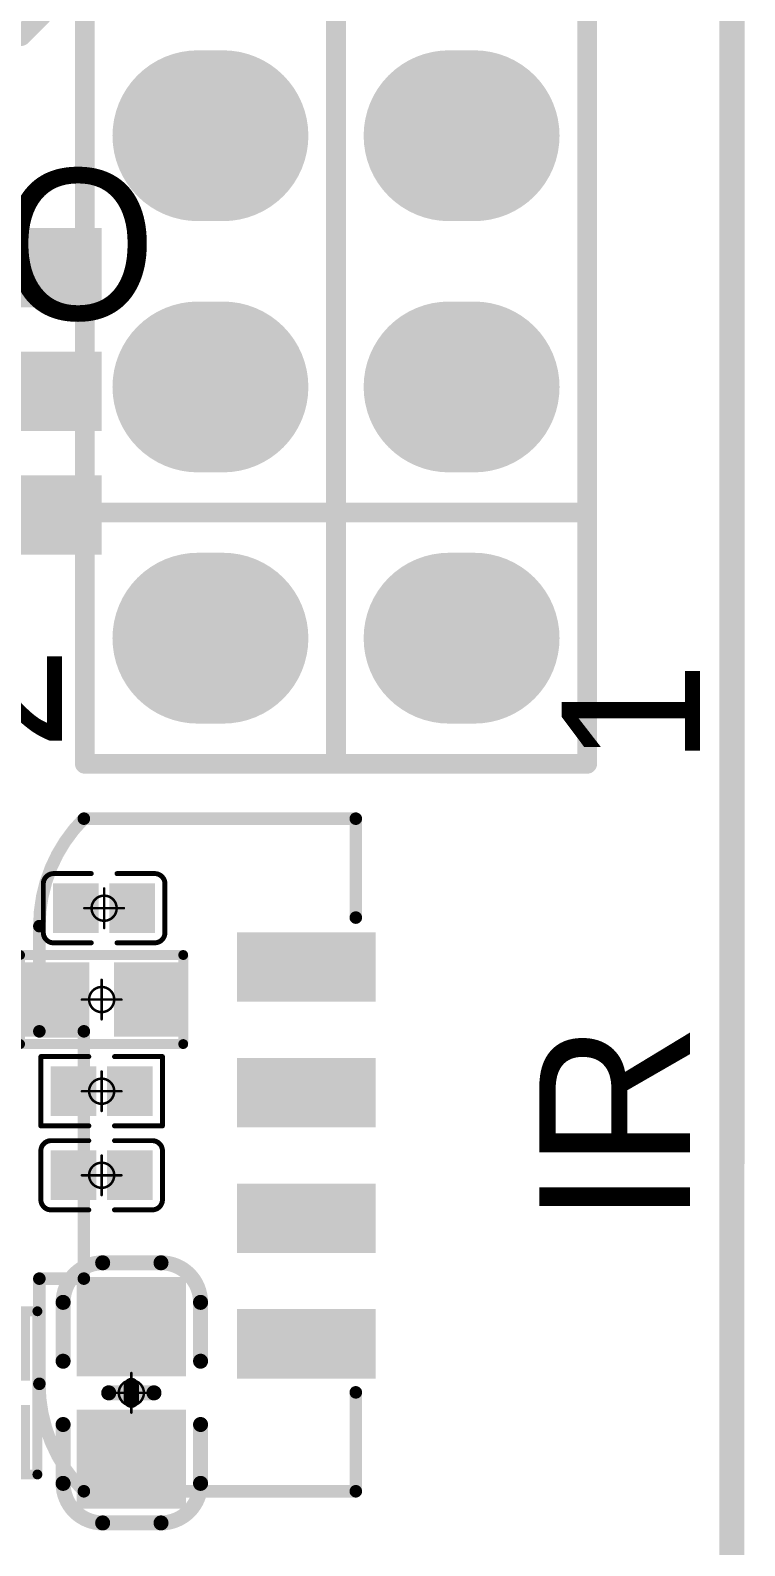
# Model space of a CAD drawing. Header units: millimetres. Extents: x 19.13 to 23.12, y 5.07 to 8.34.
# Drawn here: x 22.796 to 23.08, y 5.659 to 6.262 of the extents above; entities that cross this region are included whole.
import ezdxf

# ---------------------------------------------------------------- set-up
doc = ezdxf.new("R2010")
doc.units = ezdxf.units.MM
doc.header["$MEASUREMENT"] = 0
for name, color, linetype in [('BottomLayer', 5, 'Continuous'), ('BottomOverlay', 54, 'Continuous'), ('BottomPaste', 16, 'Continuous'), ('BottomSolder', 6, 'Continuous'), ('KeepOutLayer', 6, 'Continuous'), ('Mechanical15', 56, 'Continuous'), ('MidLayer1', 16, 'Continuous'), ('MidLayer2', 76, 'Continuous'), ('MidLayer3', 90, 'Continuous'), ('MidLayer4', 156, 'Continuous'), ('MultiLayer', 9, 'Continuous'), ('TopLayer', 1, 'Continuous'), ('TopOverlay', 2, 'Continuous'), ('TopPaste', 8, 'Continuous'), ('TopSolder', 216, 'Continuous')]:
    doc.layers.add(name, color=color, linetype=linetype)

# ---------------------------------------------------------------- blocks, each defined once
blk = doc.blocks.new('C0201_198')
at = {"layer": 'Mechanical15', "const_width": 0.001}
for points in [[(0, -0.00787), (0, 0.00787)], [(-0.00787, 0), (0.00787, 0)]]:
    blk.add_lwpolyline(points, dxfattribs=at)
at = {"layer": 'Mechanical15'}
for points, const_width in [([(-0.00025, 0.00787, 1), (0.00025, 0.00787, 1)], 0.0005), ([(-0.00812, 0, 1), (-0.00762, 0, 1)], 0.0005), ([(0.005, 0, 1), (-0.005, 0, 1)], 0.001), ([(-0.00525, 0, 1), (-0.00475, 0, 1)], 0.0005), ([(0.00475, 0, 1), (0.00525, 0, 1)], 0.0005), ([(0.00762, 0, 1), (0.00812, 0, 1)], 0.0005), ([(-0.00025, -0.00787, 1), (0.00025, -0.00787, 1)], 0.0005)]:
    blk.add_lwpolyline(points, format="xyb", close=True, dxfattribs=dict(at, const_width=const_width))
at = {"layer": 'TopLayer'}
for points in [[(-0.01831, -0.00787), (-0.00413, -0.00787), (-0.01831, 0.00787), (-0.00413, 0.00787)], [(0.00413, -0.00787), (0.01831, -0.00787), (0.00413, 0.00787), (0.01831, 0.00787)]]:
    blk.add_solid(points, dxfattribs=at)
at = {"layer": 'TopOverlay', "const_width": 0.00197}
for points in [[(-0.02421, 0.0097, -0.414214), (-0.02013, 0.01378)], [(0.02013, 0.01378, -0.414214), (0.02421, 0.0097)], [(-0.02013, -0.01378, -0.414214), (-0.02421, -0.0097)], [(0.02421, -0.0097, -0.414214), (0.02013, -0.01378)]]:
    blk.add_lwpolyline(points, format="xyb", dxfattribs=at)
for points in [[(-0.02013, 0.01378), (-0.00512, 0.01378)], [(0.00512, 0.01378), (0.02013, 0.01378)], [(-0.02421, -0.0097), (-0.02421, 0.0097)], [(0.02421, -0.0097), (0.02421, 0.0097)], [(-0.02013, -0.01378), (-0.00512, -0.01378)], [(0.00512, -0.01378), (0.02013, -0.01378)]]:
    blk.add_lwpolyline(points, dxfattribs=at)
at = {"layer": 'TopOverlay', "const_width": 0.000984}
for points in [[(-0.02062, 0.01378, 1), (-0.01964, 0.01378, 1)], [(-0.02062, 0.01378, 1), (-0.01964, 0.01378, 1)], [(-0.00561, 0.01378, 1), (-0.00463, 0.01378, 1)], [(0.00463, 0.01378, 1), (0.00561, 0.01378, 1)], [(0.01964, 0.01378, 1), (0.02062, 0.01378, 1)], [(0.01964, 0.01378, 1), (0.02062, 0.01378, 1)], [(-0.0247, 0.0097, 1), (-0.02372, 0.0097, 1)], [(-0.0247, 0.0097, 1), (-0.02372, 0.0097, 1)], [(0.02372, 0.0097, 1), (0.0247, 0.0097, 1)], [(0.02372, 0.0097, 1), (0.0247, 0.0097, 1)], [(-0.0247, -0.0097, 1), (-0.02372, -0.0097, 1)], [(-0.0247, -0.0097, 1), (-0.02372, -0.0097, 1)], [(0.02372, -0.0097, 1), (0.0247, -0.0097, 1)], [(0.02372, -0.0097, 1), (0.0247, -0.0097, 1)], [(-0.02062, -0.01378, 1), (-0.01964, -0.01378, 1)], [(-0.02062, -0.01378, 1), (-0.01964, -0.01378, 1)], [(-0.00561, -0.01378, 1), (-0.00463, -0.01378, 1)], [(0.00463, -0.01378, 1), (0.00561, -0.01378, 1)], [(0.01964, -0.01378, 1), (0.02062, -0.01378, 1)], [(0.01964, -0.01378, 1), (0.02062, -0.01378, 1)]]:
    blk.add_lwpolyline(points, format="xyb", close=True, dxfattribs=at)
at = {"layer": 'TopPaste'}
for points in [[(-0.01831, -0.00787), (-0.00413, -0.00787), (-0.01831, 0.00787), (-0.00413, 0.00787)], [(0.00413, -0.00787), (0.01831, -0.00787), (0.00413, 0.00787), (0.01831, 0.00787)]]:
    blk.add_solid(points, dxfattribs=at)
at = {"layer": 'TopSolder'}
for points in [[(-0.02031, -0.00987), (-0.00213, -0.00987), (-0.02031, 0.00987), (-0.00213, 0.00987)], [(0.00213, -0.00987), (0.02031, -0.00987), (0.00213, 0.00987), (0.02031, 0.00987)]]:
    blk.add_solid(points, dxfattribs=at)
blk = doc.blocks.new('C0201_199')
at = {"layer": 'Mechanical15', "const_width": 0.001}
for points in [[(0, 0.00787), (0, -0.00787)], [(0.00787, 0), (-0.00787, 0)]]:
    blk.add_lwpolyline(points, dxfattribs=at)
at = {"layer": 'Mechanical15'}
for points, const_width in [([(-0.00025, 0.00787, 1), (0.00025, 0.00787, 1)], 0.0005), ([(-0.00812, 0, 1), (-0.00762, 0, 1)], 0.0005), ([(0.005, 0, 1), (-0.005, 0, 1)], 0.001), ([(-0.00525, 0, 1), (-0.00475, 0, 1)], 0.0005), ([(0.00475, 0, 1), (0.00525, 0, 1)], 0.0005), ([(0.00762, 0, 1), (0.00812, 0, 1)], 0.0005), ([(-0.00025, -0.00787, 1), (0.00025, -0.00787, 1)], 0.0005)]:
    blk.add_lwpolyline(points, format="xyb", close=True, dxfattribs=dict(at, const_width=const_width))
at = {"layer": 'TopLayer'}
for points in [[(-0.01831, -0.00787), (-0.00413, -0.00787), (-0.01831, 0.00787), (-0.00413, 0.00787)], [(0.00413, -0.00787), (0.01831, -0.00787), (0.00413, 0.00787), (0.01831, 0.00787)]]:
    blk.add_solid(points, dxfattribs=at)
at = {"layer": 'TopOverlay', "const_width": 0.00197}
for points in [[(-0.02421, 0.0097, -0.414214), (-0.02013, 0.01378)], [(0.02013, 0.01378, -0.414214), (0.02421, 0.0097)], [(-0.02013, -0.01378, -0.414214), (-0.02421, -0.0097)], [(0.02421, -0.0097, -0.414214), (0.02013, -0.01378)]]:
    blk.add_lwpolyline(points, format="xyb", dxfattribs=at)
for points in [[(-0.00512, 0.01378), (-0.02013, 0.01378)], [(0.02013, 0.01378), (0.00512, 0.01378)], [(-0.02421, 0.0097), (-0.02421, -0.0097)], [(0.02421, 0.0097), (0.02421, -0.0097)], [(-0.00512, -0.01378), (-0.02013, -0.01378)], [(0.02013, -0.01378), (0.00512, -0.01378)]]:
    blk.add_lwpolyline(points, dxfattribs=at)
at = {"layer": 'TopOverlay', "const_width": 0.000984}
for points in [[(-0.02062, 0.01378, 1), (-0.01964, 0.01378, 1)], [(-0.02062, 0.01378, 1), (-0.01964, 0.01378, 1)], [(-0.00561, 0.01378, 1), (-0.00463, 0.01378, 1)], [(0.00463, 0.01378, 1), (0.00561, 0.01378, 1)], [(0.01964, 0.01378, 1), (0.02062, 0.01378, 1)], [(0.01964, 0.01378, 1), (0.02062, 0.01378, 1)], [(-0.0247, 0.0097, 1), (-0.02372, 0.0097, 1)], [(-0.0247, 0.0097, 1), (-0.02372, 0.0097, 1)], [(0.02372, 0.0097, 1), (0.0247, 0.0097, 1)], [(0.02372, 0.0097, 1), (0.0247, 0.0097, 1)], [(-0.0247, -0.0097, 1), (-0.02372, -0.0097, 1)], [(-0.0247, -0.0097, 1), (-0.02372, -0.0097, 1)], [(0.02372, -0.0097, 1), (0.0247, -0.0097, 1)], [(0.02372, -0.0097, 1), (0.0247, -0.0097, 1)], [(-0.02062, -0.01378, 1), (-0.01964, -0.01378, 1)], [(-0.02062, -0.01378, 1), (-0.01964, -0.01378, 1)], [(-0.00561, -0.01378, 1), (-0.00463, -0.01378, 1)], [(0.00463, -0.01378, 1), (0.00561, -0.01378, 1)], [(0.01964, -0.01378, 1), (0.02062, -0.01378, 1)], [(0.01964, -0.01378, 1), (0.02062, -0.01378, 1)]]:
    blk.add_lwpolyline(points, format="xyb", close=True, dxfattribs=at)
at = {"layer": 'TopPaste'}
for points in [[(-0.01831, -0.00787), (-0.00413, -0.00787), (-0.01831, 0.00787), (-0.00413, 0.00787)], [(0.00413, -0.00787), (0.01831, -0.00787), (0.00413, 0.00787), (0.01831, 0.00787)]]:
    blk.add_solid(points, dxfattribs=at)
at = {"layer": 'TopSolder'}
for points in [[(-0.02031, -0.00987), (-0.00213, -0.00987), (-0.02031, 0.00987), (-0.00213, 0.00987)], [(0.00213, -0.00987), (0.02031, -0.00987), (0.00213, 0.00987), (0.02031, 0.00987)]]:
    blk.add_solid(points, dxfattribs=at)
blk = doc.blocks.new('C0603_200')
at = {"layer": 'Mechanical15', "const_width": 0.001}
for points in [[(0, -0.00787), (0, 0.00788)], [(0.00788, 0), (-0.00787, 0)]]:
    blk.add_lwpolyline(points, dxfattribs=at)
at = {"layer": 'Mechanical15'}
for points, const_width in [([(-0.00025, 0.00788, 1), (0.00025, 0.00788, 1)], 0.0005), ([(-0.00812, 0, 1), (-0.00762, 0, 1)], 0.0005), ([(0.005, 0, 1), (-0.005, 0, 1)], 0.001), ([(-0.00525, 0, 1), (-0.00475, 0, 1)], 0.0005), ([(0.00475, 0, 1), (0.00525, 0, 1)], 0.0005), ([(0.00763, 0, 1), (0.00813, 0, 1)], 0.0005), ([(-0.00025, -0.00787, 1), (0.00025, -0.00787, 1)], 0.0005)]:
    blk.add_lwpolyline(points, format="xyb", close=True, dxfattribs=dict(at, const_width=const_width))
at = {"layer": 'TopLayer'}
for points in [[(-0.04213, -0.01772), (-0.01063, -0.01772), (-0.04213, 0.01772), (-0.01063, 0.01772)], [(0.01063, -0.01772), (0.04213, -0.01772), (0.01063, 0.01772), (0.04213, 0.01772)]]:
    blk.add_solid(points, dxfattribs=at)
at = {"layer": 'TopOverlay', "const_width": 0.00598}
for points in [[(-0.05177, 0.01142, -0.414213), (-0.03602, 0.02717)], [(0.03602, 0.02717, -0.414213), (0.05177, 0.01142)], [(-0.03602, -0.02756, -0.414213), (-0.05177, -0.01181)], [(0.05177, -0.01181, -0.414213), (0.03602, -0.02756)]]:
    blk.add_lwpolyline(points, format="xyb", dxfattribs=at)
at = {"layer": 'TopOverlay'}
for points, const_width in [([(-0.0126, 0.02717), (-0.03602, 0.02717)], 0.00598), ([(0.03602, 0.02717), (0.0126, 0.02717)], 0.00598), ([(-0.05177, -0.01181), (-0.05177, 0.01142)], 0.00598), ([(0.05177, -0.01181), (0.05177, 0.01142)], 0.00598), ([(0, -0.009), (0, 0.009)], 0.006), ([(0, 0), (-0.003, 0)], 0.006), ([(0.003, 0), (0, 0)], 0.006), ([(-0.0126, -0.02756), (-0.03602, -0.02756)], 0.00598), ([(0.03602, -0.02756), (0.0126, -0.02756)], 0.00598)]:
    blk.add_lwpolyline(points, dxfattribs=dict(at, const_width=const_width))
for points, const_width in [([(-0.03752, 0.02717, 1), (-0.03453, 0.02717, 1)], 0.00299), ([(-0.03752, 0.02717, 1), (-0.03453, 0.02717, 1)], 0.00299), ([(-0.01409, 0.02717, 1), (-0.0111, 0.02717, 1)], 0.00299), ([(0.0111, 0.02717, 1), (0.01409, 0.02717, 1)], 0.00299), ([(0.03453, 0.02717, 1), (0.03752, 0.02717, 1)], 0.00299), ([(0.03453, 0.02717, 1), (0.03752, 0.02717, 1)], 0.00299), ([(-0.05327, 0.01142, 1), (-0.05028, 0.01142, 1)], 0.00299), ([(-0.05327, 0.01142, 1), (-0.05028, 0.01142, 1)], 0.00299), ([(0.05028, 0.01142, 1), (0.05327, 0.01142, 1)], 0.00299), ([(0.05028, 0.01142, 1), (0.05327, 0.01142, 1)], 0.00299), ([(-0.0015, 0.009, 1), (0.0015, 0.009, 1)], 0.003), ([(-0.0045, 0, 1), (-0.0015, 0, 1)], 0.003), ([(-0.0015, 0, 1), (0.0015, 0, 1)], 0.003), ([(-0.0015, 0, 1), (0.0015, 0, 1)], 0.003), ([(0.0015, 0, 1), (0.0045, 0, 1)], 0.003), ([(-0.0015, -0.009, 1), (0.0015, -0.009, 1)], 0.003), ([(-0.05327, -0.01181, 1), (-0.05028, -0.01181, 1)], 0.00299), ([(-0.05327, -0.01181, 1), (-0.05028, -0.01181, 1)], 0.00299), ([(0.05028, -0.01181, 1), (0.05327, -0.01181, 1)], 0.00299), ([(0.05028, -0.01181, 1), (0.05327, -0.01181, 1)], 0.00299), ([(-0.03752, -0.02756, 1), (-0.03453, -0.02756, 1)], 0.00299), ([(-0.03752, -0.02756, 1), (-0.03453, -0.02756, 1)], 0.00299), ([(-0.01409, -0.02756, 1), (-0.0111, -0.02756, 1)], 0.00299), ([(0.0111, -0.02756, 1), (0.01409, -0.02756, 1)], 0.00299), ([(0.03453, -0.02756, 1), (0.03752, -0.02756, 1)], 0.00299), ([(0.03453, -0.02756, 1), (0.03752, -0.02756, 1)], 0.00299)]:
    blk.add_lwpolyline(points, format="xyb", close=True, dxfattribs=dict(at, const_width=const_width))
at = {"layer": 'TopPaste'}
for points in [[(-0.04213, -0.01772), (-0.01063, -0.01772), (-0.04213, 0.01772), (-0.01063, 0.01772)], [(0.01063, -0.01772), (0.04213, -0.01772), (0.01063, 0.01772), (0.04213, 0.01772)]]:
    blk.add_solid(points, dxfattribs=at)
at = {"layer": 'TopSolder'}
for points in [[(-0.04613, -0.02172), (-0.00663, -0.02172), (-0.04613, 0.02172), (-0.00663, 0.02172)], [(0.00663, -0.02172), (0.04613, -0.02172), (0.00663, 0.02172), (0.04613, 0.02172)]]:
    blk.add_solid(points, dxfattribs=at)
blk = doc.blocks.new('PH1_25_3P_290')
at = {"layer": 'TopLayer'}
for points in [[(0.10138, 0.07087), (0.10138, 0.14173), (0.07776, 0.07087), (0.07776, 0.14173)], [(0.15059, 0.07087), (0.15059, 0.14173), (0.12697, 0.07087), (0.12697, 0.14173)], [(0.1998, 0.07087), (0.1998, 0.14173), (0.17618, 0.07087), (0.17618, 0.14173)], [(0.04921, -0.05906), (0.04921, 0.05906), (-0.04921, -0.05906), (-0.04921, 0.05906)], [(0.32087, -0.05906), (0.32087, 0.05906), (0.23425, -0.05906), (0.23425, 0.05906)]]:
    blk.add_solid(points, dxfattribs=at)
at = {"layer": 'TopOverlay', "const_width": 0.01}
for points in [[(0.00394, 0.08661), (0.00394, 0.07087)], [(0.00394, 0.08661), (0.06693, 0.08661)], [(0.21063, 0.08661), (0.27362, 0.08661)], [(0.27362, 0.08661), (0.27362, 0.07087)], [(0.00394, -0.09055), (0.27362, -0.09055)]]:
    blk.add_lwpolyline(points, dxfattribs=at)
at = {"layer": 'TopOverlay', "const_width": 0.005}
for points in [[(0.00144, 0.08661, 1), (0.00644, 0.08661, 1)], [(0.00144, 0.08661, 1), (0.00644, 0.08661, 1)], [(0.06443, 0.08661, 1), (0.06943, 0.08661, 1)], [(0.20813, 0.08661, 1), (0.21313, 0.08661, 1)], [(0.27112, 0.08661, 1), (0.27612, 0.08661, 1)], [(0.27112, 0.08661, 1), (0.27612, 0.08661, 1)], [(0.00144, 0.07087, 1), (0.00644, 0.07087, 1)], [(0.27112, 0.07087, 1), (0.27612, 0.07087, 1)], [(0.00144, -0.09055, 1), (0.00644, -0.09055, 1)], [(0.27112, -0.09055, 1), (0.27612, -0.09055, 1)]]:
    blk.add_lwpolyline(points, format="xyb", close=True, dxfattribs=at)
at = {"layer": 'TopPaste'}
for points in [[(0.10138, 0.07087), (0.10138, 0.14173), (0.07776, 0.07087), (0.07776, 0.14173)], [(0.15059, 0.07087), (0.15059, 0.14173), (0.12697, 0.07087), (0.12697, 0.14173)], [(0.1998, 0.07087), (0.1998, 0.14173), (0.17618, 0.07087), (0.17618, 0.14173)], [(0.04921, -0.05906), (0.04921, 0.05906), (-0.04921, -0.05906), (-0.04921, 0.05906)], [(0.32087, -0.05906), (0.32087, 0.05906), (0.23425, -0.05906), (0.23425, 0.05906)]]:
    blk.add_solid(points, dxfattribs=at)
at = {"layer": 'TopSolder'}
for points in [[(0.10538, 0.06687), (0.10538, 0.14573), (0.07376, 0.06687), (0.07376, 0.14573)], [(0.15459, 0.06687), (0.15459, 0.14573), (0.12297, 0.06687), (0.12297, 0.14573)], [(0.2038, 0.06687), (0.2038, 0.14573), (0.17218, 0.06687), (0.17218, 0.14573)], [(0.05321, -0.06306), (0.05321, 0.06306), (-0.05321, -0.06306), (-0.05321, 0.06306)], [(0.32487, -0.06306), (0.32487, 0.06306), (0.23025, -0.06306), (0.23025, 0.06306)]]:
    blk.add_solid(points, dxfattribs=at)
blk = doc.blocks.new('R0201_386')
at = {"layer": 'Mechanical15', "const_width": 0.001}
for points in [[(0, -0.00787), (0, 0.00787)], [(-0.00787, 0), (0.00787, 0)]]:
    blk.add_lwpolyline(points, dxfattribs=at)
at = {"layer": 'Mechanical15'}
for points, const_width in [([(-0.00025, 0.00787, 1), (0.00025, 0.00787, 1)], 0.0005), ([(-0.00812, 0, 1), (-0.00762, 0, 1)], 0.0005), ([(0.005, 0, 1), (-0.005, 0, 1)], 0.001), ([(-0.00525, 0, 1), (-0.00475, 0, 1)], 0.0005), ([(0.00475, 0, 1), (0.00525, 0, 1)], 0.0005), ([(0.00762, 0, 1), (0.00812, 0, 1)], 0.0005), ([(-0.00025, -0.00787, 1), (0.00025, -0.00787, 1)], 0.0005)]:
    blk.add_lwpolyline(points, format="xyb", close=True, dxfattribs=dict(at, const_width=const_width))
at = {"layer": 'TopLayer'}
for points in [[(-0.01831, -0.00787), (-0.00413, -0.00787), (-0.01831, 0.00787), (-0.00413, 0.00787)], [(0.00413, -0.00787), (0.01831, -0.00787), (0.00413, 0.00787), (0.01831, 0.00787)]]:
    blk.add_solid(points, dxfattribs=at)
at = {"layer": 'TopOverlay', "const_width": 0.00197}
for points in [[(-0.02421, -0.01378), (-0.02421, 0.01378)], [(-0.02421, 0.01378), (-0.00512, 0.01378)], [(0.00512, 0.01378), (0.02421, 0.01378)], [(0.02421, -0.01378), (0.02421, 0.01378)], [(-0.02421, -0.01378), (-0.00512, -0.01378)], [(0.00512, -0.01378), (0.02421, -0.01378)]]:
    blk.add_lwpolyline(points, dxfattribs=at)
at = {"layer": 'TopOverlay', "const_width": 0.000984}
for points in [[(-0.0247, 0.01378, 1), (-0.02372, 0.01378, 1)], [(-0.0247, 0.01378, 1), (-0.02372, 0.01378, 1)], [(-0.00561, 0.01378, 1), (-0.00463, 0.01378, 1)], [(0.00463, 0.01378, 1), (0.00561, 0.01378, 1)], [(0.02372, 0.01378, 1), (0.0247, 0.01378, 1)], [(0.02372, 0.01378, 1), (0.0247, 0.01378, 1)], [(-0.0247, -0.01378, 1), (-0.02372, -0.01378, 1)], [(-0.0247, -0.01378, 1), (-0.02372, -0.01378, 1)], [(-0.00561, -0.01378, 1), (-0.00463, -0.01378, 1)], [(0.00463, -0.01378, 1), (0.00561, -0.01378, 1)], [(0.02372, -0.01378, 1), (0.0247, -0.01378, 1)], [(0.02372, -0.01378, 1), (0.0247, -0.01378, 1)]]:
    blk.add_lwpolyline(points, format="xyb", close=True, dxfattribs=at)
at = {"layer": 'TopPaste'}
for points in [[(-0.01831, -0.00787), (-0.00413, -0.00787), (-0.01831, 0.00787), (-0.00413, 0.00787)], [(0.00413, -0.00787), (0.01831, -0.00787), (0.00413, 0.00787), (0.01831, 0.00787)]]:
    blk.add_solid(points, dxfattribs=at)
at = {"layer": 'TopSolder'}
for points in [[(-0.02031, -0.00987), (-0.00213, -0.00987), (-0.02031, 0.00987), (-0.00213, 0.00987)], [(0.00213, -0.00987), (0.02031, -0.00987), (0.00213, 0.00987), (0.02031, 0.00987)]]:
    blk.add_solid(points, dxfattribs=at)
blk = doc.blocks.new('R0402_388')
at = {"layer": 'Mechanical15', "const_width": 0.001}
for points in [[(0, 0.00787), (0, -0.00787)], [(-0.00787, 0), (0.00787, 0)]]:
    blk.add_lwpolyline(points, dxfattribs=at)
at = {"layer": 'Mechanical15'}
for points, const_width in [([(-0.00025, 0.00787, 1), (0.00025, 0.00787, 1)], 0.0005), ([(-0.00812, 0, 1), (-0.00762, 0, 1)], 0.0005), ([(0.005, 0, 1), (-0.005, 0, 1)], 0.001), ([(-0.00525, 0, 1), (-0.00475, 0, 1)], 0.0005), ([(0.00475, 0, 1), (0.00525, 0, 1)], 0.0005), ([(0.00762, 0, 1), (0.00812, 0, 1)], 0.0005), ([(-0.00025, -0.00787, 1), (0.00025, -0.00787, 1)], 0.0005)]:
    blk.add_lwpolyline(points, format="xyb", close=True, dxfattribs=dict(at, const_width=const_width))
at = {"layer": 'TopLayer'}
for points in [[(-0.02657, -0.01082), (-0.00886, -0.01082), (-0.02657, 0.01083), (-0.00886, 0.01083)], [(0.00886, -0.01083), (0.02657, -0.01083), (0.00886, 0.01083), (0.02657, 0.01083)]]:
    blk.add_solid(points, dxfattribs=at)
at = {"layer": 'TopOverlay', "const_width": 0.00394}
for points in [[(-0.03248, 0.01772), (0.03248, 0.01772)], [(-0.03248, 0.01772), (-0.03248, -0.01772)], [(0.03248, 0.01772), (0.03248, -0.01772)], [(-0.03248, -0.01772), (0.03248, -0.01772)]]:
    blk.add_lwpolyline(points, dxfattribs=at)
at = {"layer": 'TopOverlay', "const_width": 0.00197}
for points in [[(-0.03346, 0.01772, 1), (-0.0315, 0.01772, 1)], [(-0.03346, 0.01772, 1), (-0.0315, 0.01772, 1)], [(0.0315, 0.01772, 1), (0.03346, 0.01772, 1)], [(0.0315, 0.01772, 1), (0.03346, 0.01772, 1)], [(-0.03346, -0.01772, 1), (-0.0315, -0.01772, 1)], [(-0.03346, -0.01772, 1), (-0.0315, -0.01772, 1)], [(0.0315, -0.01772, 1), (0.03346, -0.01772, 1)], [(0.0315, -0.01772, 1), (0.03346, -0.01772, 1)]]:
    blk.add_lwpolyline(points, format="xyb", close=True, dxfattribs=at)
at = {"layer": 'TopPaste'}
for points in [[(-0.02657, -0.01082), (-0.00886, -0.01082), (-0.02657, 0.01083), (-0.00886, 0.01083)], [(0.00886, -0.01083), (0.02657, -0.01083), (0.00886, 0.01083), (0.02657, 0.01083)]]:
    blk.add_solid(points, dxfattribs=at)
at = {"layer": 'TopSolder'}
for points in [[(-0.03057, -0.01482), (-0.00486, -0.01482), (-0.03057, 0.01483), (-0.00486, 0.01483)], [(0.00486, -0.01483), (0.03057, -0.01483), (0.00486, 0.01483), (0.03057, 0.01483)]]:
    blk.add_solid(points, dxfattribs=at)
blk = doc.blocks.new('R0402_390')
at = {"layer": 'Mechanical15', "const_width": 0.001}
for points in [[(0, -0.00787), (0, 0.00787)], [(-0.00787, 0), (0.00787, 0)]]:
    blk.add_lwpolyline(points, dxfattribs=at)
at = {"layer": 'Mechanical15'}
for points, const_width in [([(-0.00025, 0.00787, 1), (0.00025, 0.00787, 1)], 0.0005), ([(-0.00812, 0, 1), (-0.00762, 0, 1)], 0.0005), ([(0.005, 0, 1), (-0.005, 0, 1)], 0.001), ([(-0.00525, 0, 1), (-0.00475, 0, 1)], 0.0005), ([(0.00475, 0, 1), (0.00525, 0, 1)], 0.0005), ([(0.00762, 0, 1), (0.00812, 0, 1)], 0.0005), ([(-0.00025, -0.00787, 1), (0.00025, -0.00787, 1)], 0.0005)]:
    blk.add_lwpolyline(points, format="xyb", close=True, dxfattribs=dict(at, const_width=const_width))
at = {"layer": 'TopLayer'}
for points in [[(-0.02657, -0.01082), (-0.00886, -0.01082), (-0.02657, 0.01083), (-0.00886, 0.01083)], [(0.00886, -0.01083), (0.02657, -0.01083), (0.00886, 0.01083), (0.02657, 0.01083)]]:
    blk.add_solid(points, dxfattribs=at)
at = {"layer": 'TopOverlay', "const_width": 0.00394}
for points in [[(-0.03248, 0.01772), (0.03248, 0.01772)], [(-0.03248, -0.01772), (-0.03248, 0.01772)], [(0.03248, -0.01772), (0.03248, 0.01772)], [(-0.03248, -0.01772), (0.03248, -0.01772)]]:
    blk.add_lwpolyline(points, dxfattribs=at)
at = {"layer": 'TopOverlay', "const_width": 0.00197}
for points in [[(-0.03346, 0.01772, 1), (-0.0315, 0.01772, 1)], [(-0.03346, 0.01772, 1), (-0.0315, 0.01772, 1)], [(0.0315, 0.01772, 1), (0.03346, 0.01772, 1)], [(0.0315, 0.01772, 1), (0.03346, 0.01772, 1)], [(-0.03346, -0.01772, 1), (-0.0315, -0.01772, 1)], [(-0.03346, -0.01772, 1), (-0.0315, -0.01772, 1)], [(0.0315, -0.01772, 1), (0.03346, -0.01772, 1)], [(0.0315, -0.01772, 1), (0.03346, -0.01772, 1)]]:
    blk.add_lwpolyline(points, format="xyb", close=True, dxfattribs=at)
at = {"layer": 'TopPaste'}
for points in [[(-0.02657, -0.01082), (-0.00886, -0.01082), (-0.02657, 0.01083), (-0.00886, 0.01083)], [(0.00886, -0.01083), (0.02657, -0.01083), (0.00886, 0.01083), (0.02657, 0.01083)]]:
    blk.add_solid(points, dxfattribs=at)
at = {"layer": 'TopSolder'}
for points in [[(-0.03057, -0.01482), (-0.00486, -0.01482), (-0.03057, 0.01483), (-0.00486, 0.01483)], [(0.00486, -0.01483), (0.03057, -0.01483), (0.00486, 0.01483), (0.03057, 0.01483)]]:
    blk.add_solid(points, dxfattribs=at)
blk = doc.blocks.new('SMD_4P_3_6_6___446')
at = {"layer": 'TopLayer'}
for points in [[(-0.06516, -0.02362), (-0.06516, 0.02362), (-0.08484, -0.02362), (-0.08484, 0.02362)], [(-0.01516, -0.02362), (-0.01516, 0.02362), (-0.03484, -0.02362), (-0.03484, 0.02362)], [(0.03484, -0.02362), (0.03484, 0.02362), (0.01516, -0.02362), (0.01516, 0.02362)], [(0.08484, -0.02362), (0.08484, 0.02362), (0.06516, -0.02362), (0.06516, 0.02362)]]:
    blk.add_solid(points, dxfattribs=at)
at = {"layer": 'TopOverlay', "const_width": 0.005}
for points in [[(-0.13406, 0.01969), (-0.13406, -0.08858)], [(-0.13406, 0.01969), (-0.09469, 0.01969)], [(0.09429, 0.01969), (0.13366, 0.01969)], [(0.13366, 0.01969), (0.13366, -0.08858)], [(-0.04941, -0.08858), (0.04902, -0.08858)], [(-0.04941, -0.08858), (-0.04941, -0.1063)], [(0.04902, -0.08858), (0.04902, -0.1063)], [(-0.09128, -0.1063), (-0.04941, -0.1063)], [(0.04902, -0.1063), (0.09089, -0.1063)]]:
    blk.add_lwpolyline(points, dxfattribs=at)
at = {"layer": 'TopOverlay', "const_width": 0.0025}
for points in [[(-0.13531, 0.01969, 1), (-0.13281, 0.01969, 1)], [(-0.13531, 0.01969, 1), (-0.13281, 0.01969, 1)], [(-0.09594, 0.01969, 1), (-0.09344, 0.01969, 1)], [(0.09304, 0.01969, 1), (0.09554, 0.01969, 1)], [(0.13241, 0.01969, 1), (0.13491, 0.01969, 1)], [(0.13241, 0.01969, 1), (0.13491, 0.01969, 1)], [(-0.13531, -0.08858, 1), (-0.13281, -0.08858, 1)], [(-0.13531, -0.08858, 1), (-0.13281, -0.08858, 1)], [(-0.05066, -0.08858, 1), (-0.04816, -0.08858, 1)], [(-0.05066, -0.08858, 1), (-0.04816, -0.08858, 1)], [(0.04777, -0.08858, 1), (0.05027, -0.08858, 1)], [(0.04777, -0.08858, 1), (0.05027, -0.08858, 1)], [(0.13241, -0.08858, 1), (0.13491, -0.08858, 1)], [(0.13241, -0.08858, 1), (0.13491, -0.08858, 1)], [(-0.09253, -0.1063, 1), (-0.09003, -0.1063, 1)], [(-0.09253, -0.1063, 1), (-0.09003, -0.1063, 1)], [(-0.05066, -0.1063, 1), (-0.04816, -0.1063, 1)], [(-0.05066, -0.1063, 1), (-0.04816, -0.1063, 1)], [(0.04777, -0.1063, 1), (0.05027, -0.1063, 1)], [(0.04777, -0.1063, 1), (0.05027, -0.1063, 1)], [(0.08964, -0.1063, 1), (0.09214, -0.1063, 1)], [(0.08964, -0.1063, 1), (0.09214, -0.1063, 1)]]:
    blk.add_lwpolyline(points, format="xyb", close=True, dxfattribs=at)
at = {"layer": 'TopOverlay', "const_width": 0.005}
for points in [[(-0.09128, -0.1063, -0.198912), (-0.13406, -0.08858)], [(0.13366, -0.08858, -0.198912), (0.09089, -0.1063)]]:
    blk.add_lwpolyline(points, format="xyb", dxfattribs=at)
at = {"layer": 'TopPaste'}
for points in [[(-0.06516, -0.02362), (-0.06516, 0.02362), (-0.08484, -0.02362), (-0.08484, 0.02362)], [(-0.01516, -0.02362), (-0.01516, 0.02362), (-0.03484, -0.02362), (-0.03484, 0.02362)], [(0.03484, -0.02362), (0.03484, 0.02362), (0.01516, -0.02362), (0.01516, 0.02362)], [(0.08484, -0.02362), (0.08484, 0.02362), (0.06516, -0.02362), (0.06516, 0.02362)]]:
    blk.add_solid(points, dxfattribs=at)
at = {"layer": 'TopSolder'}
for points in [[(-0.06116, -0.02762), (-0.06116, 0.02762), (-0.08884, -0.02762), (-0.08884, 0.02762)], [(-0.01116, -0.02762), (-0.01116, 0.02762), (-0.03884, -0.02762), (-0.03884, 0.02762)], [(0.03884, -0.02762), (0.03884, 0.02762), (0.01116, -0.02762), (0.01116, 0.02762)], [(0.08884, -0.02762), (0.08884, 0.02762), (0.06116, -0.02762), (0.06116, 0.02762)]]:
    blk.add_solid(points, dxfattribs=at)
blk = doc.blocks.new('DIP20X2_492')
at = {"layer": 'BottomLayer', "const_width": 0.06}
for points in [[(-0.005, 0), (0.005, 0)], [(0.095, 0), (0.105, 0)], [(-0.005, -0.1), (0.005, -0.1)], [(0.095, -0.1), (0.105, -0.1)], [(-0.005, -0.2), (0.005, -0.2)], [(0.095, -0.2), (0.105, -0.2)]]:
    blk.add_lwpolyline(points, dxfattribs=at)
at = {"layer": 'BottomLayer', "const_width": 0.03}
for points in [[(-0.02, 0, 1), (0.01, 0, 1)], [(-0.01, 0, 1), (0.02, 0, 1)], [(0.08, 0, 1), (0.11, 0, 1)], [(0.09, 0, 1), (0.12, 0, 1)], [(-0.02, -0.1, 1), (0.01, -0.1, 1)], [(-0.01, -0.1, 1), (0.02, -0.1, 1)], [(0.08, -0.1, 1), (0.11, -0.1, 1)], [(0.09, -0.1, 1), (0.12, -0.1, 1)], [(-0.02, -0.2, 1), (0.01, -0.2, 1)], [(-0.01, -0.2, 1), (0.02, -0.2, 1)], [(0.08, -0.2, 1), (0.11, -0.2, 1)], [(0.09, -0.2, 1), (0.12, -0.2, 1)]]:
    blk.add_lwpolyline(points, format="xyb", close=True, dxfattribs=at)
at = {"layer": 'BottomSolder', "const_width": 0.068}
for points in [[(-0.005, 0), (0.005, 0)], [(0.095, 0), (0.105, 0)], [(-0.005, -0.1), (0.005, -0.1)], [(0.095, -0.1), (0.105, -0.1)], [(-0.005, -0.2), (0.005, -0.2)], [(0.095, -0.2), (0.105, -0.2)]]:
    blk.add_lwpolyline(points, dxfattribs=at)
at = {"layer": 'BottomSolder', "const_width": 0.034}
for points in [[(-0.022, 0, 1), (0.012, 0, 1)], [(-0.012, 0, 1), (0.022, 0, 1)], [(0.078, 0, 1), (0.112, 0, 1)], [(0.088, 0, 1), (0.122, 0, 1)], [(-0.022, -0.1, 1), (0.012, -0.1, 1)], [(-0.012, -0.1, 1), (0.022, -0.1, 1)], [(0.078, -0.1, 1), (0.112, -0.1, 1)], [(0.088, -0.1, 1), (0.122, -0.1, 1)], [(-0.022, -0.2, 1), (0.012, -0.2, 1)], [(-0.012, -0.2, 1), (0.022, -0.2, 1)], [(0.078, -0.2, 1), (0.112, -0.2, 1)], [(0.088, -0.2, 1), (0.122, -0.2, 1)]]:
    blk.add_lwpolyline(points, format="xyb", close=True, dxfattribs=at)
at = {"layer": 'MidLayer1', "const_width": 0.06}
for points in [[(-0.005, 0), (0.005, 0)], [(0.095, 0), (0.105, 0)], [(-0.005, -0.1), (0.005, -0.1)], [(0.095, -0.1), (0.105, -0.1)], [(-0.005, -0.2), (0.005, -0.2)], [(0.095, -0.2), (0.105, -0.2)]]:
    blk.add_lwpolyline(points, dxfattribs=at)
at = {"layer": 'MidLayer1', "const_width": 0.03}
for points in [[(-0.02, 0, 1), (0.01, 0, 1)], [(-0.01, 0, 1), (0.02, 0, 1)], [(0.08, 0, 1), (0.11, 0, 1)], [(0.09, 0, 1), (0.12, 0, 1)], [(-0.02, -0.1, 1), (0.01, -0.1, 1)], [(-0.01, -0.1, 1), (0.02, -0.1, 1)], [(0.08, -0.1, 1), (0.11, -0.1, 1)], [(0.09, -0.1, 1), (0.12, -0.1, 1)], [(-0.02, -0.2, 1), (0.01, -0.2, 1)], [(-0.01, -0.2, 1), (0.02, -0.2, 1)], [(0.08, -0.2, 1), (0.11, -0.2, 1)], [(0.09, -0.2, 1), (0.12, -0.2, 1)]]:
    blk.add_lwpolyline(points, format="xyb", close=True, dxfattribs=at)
at = {"layer": 'MidLayer2', "const_width": 0.06}
for points in [[(-0.005, 0), (0.005, 0)], [(0.095, 0), (0.105, 0)], [(-0.005, -0.1), (0.005, -0.1)], [(0.095, -0.1), (0.105, -0.1)], [(-0.005, -0.2), (0.005, -0.2)], [(0.095, -0.2), (0.105, -0.2)]]:
    blk.add_lwpolyline(points, dxfattribs=at)
at = {"layer": 'MidLayer2', "const_width": 0.03}
for points in [[(-0.02, 0, 1), (0.01, 0, 1)], [(-0.01, 0, 1), (0.02, 0, 1)], [(0.08, 0, 1), (0.11, 0, 1)], [(0.09, 0, 1), (0.12, 0, 1)], [(-0.02, -0.1, 1), (0.01, -0.1, 1)], [(-0.01, -0.1, 1), (0.02, -0.1, 1)], [(0.08, -0.1, 1), (0.11, -0.1, 1)], [(0.09, -0.1, 1), (0.12, -0.1, 1)], [(-0.02, -0.2, 1), (0.01, -0.2, 1)], [(-0.01, -0.2, 1), (0.02, -0.2, 1)], [(0.08, -0.2, 1), (0.11, -0.2, 1)], [(0.09, -0.2, 1), (0.12, -0.2, 1)]]:
    blk.add_lwpolyline(points, format="xyb", close=True, dxfattribs=at)
at = {"layer": 'MidLayer3', "const_width": 0.06}
for points in [[(-0.005, 0), (0.005, 0)], [(0.095, 0), (0.105, 0)], [(-0.005, -0.1), (0.005, -0.1)], [(0.095, -0.1), (0.105, -0.1)], [(-0.005, -0.2), (0.005, -0.2)], [(0.095, -0.2), (0.105, -0.2)]]:
    blk.add_lwpolyline(points, dxfattribs=at)
at = {"layer": 'MidLayer3', "const_width": 0.03}
for points in [[(-0.02, 0, 1), (0.01, 0, 1)], [(-0.01, 0, 1), (0.02, 0, 1)], [(0.08, 0, 1), (0.11, 0, 1)], [(0.09, 0, 1), (0.12, 0, 1)], [(-0.02, -0.1, 1), (0.01, -0.1, 1)], [(-0.01, -0.1, 1), (0.02, -0.1, 1)], [(0.08, -0.1, 1), (0.11, -0.1, 1)], [(0.09, -0.1, 1), (0.12, -0.1, 1)], [(-0.02, -0.2, 1), (0.01, -0.2, 1)], [(-0.01, -0.2, 1), (0.02, -0.2, 1)], [(0.08, -0.2, 1), (0.11, -0.2, 1)], [(0.09, -0.2, 1), (0.12, -0.2, 1)]]:
    blk.add_lwpolyline(points, format="xyb", close=True, dxfattribs=at)
at = {"layer": 'MidLayer4', "const_width": 0.06}
for points in [[(-0.005, 0), (0.005, 0)], [(0.095, 0), (0.105, 0)], [(-0.005, -0.1), (0.005, -0.1)], [(0.095, -0.1), (0.105, -0.1)], [(-0.005, -0.2), (0.005, -0.2)], [(0.095, -0.2), (0.105, -0.2)]]:
    blk.add_lwpolyline(points, dxfattribs=at)
at = {"layer": 'MidLayer4', "const_width": 0.03}
for points in [[(-0.02, 0, 1), (0.01, 0, 1)], [(-0.01, 0, 1), (0.02, 0, 1)], [(0.08, 0, 1), (0.11, 0, 1)], [(0.09, 0, 1), (0.12, 0, 1)], [(-0.02, -0.1, 1), (0.01, -0.1, 1)], [(-0.01, -0.1, 1), (0.02, -0.1, 1)], [(0.08, -0.1, 1), (0.11, -0.1, 1)], [(0.09, -0.1, 1), (0.12, -0.1, 1)], [(-0.02, -0.2, 1), (0.01, -0.2, 1)], [(-0.01, -0.2, 1), (0.02, -0.2, 1)], [(0.08, -0.2, 1), (0.11, -0.2, 1)], [(0.09, -0.2, 1), (0.12, -0.2, 1)]]:
    blk.add_lwpolyline(points, format="xyb", close=True, dxfattribs=at)
at = {"layer": 'MultiLayer', "const_width": 0.06}
for points in [[(-0.005, 0), (0.005, 0)], [(0.095, 0), (0.105, 0)], [(-0.005, -0.1), (0.005, -0.1)], [(0.095, -0.1), (0.105, -0.1)], [(-0.005, -0.2), (0.005, -0.2)], [(0.095, -0.2), (0.105, -0.2)]]:
    blk.add_lwpolyline(points, dxfattribs=at)
at = {"layer": 'MultiLayer', "const_width": 0.03}
for points in [[(-0.02, 0, 1), (0.01, 0, 1)], [(-0.01, 0, 1), (0.02, 0, 1)], [(0.08, 0, 1), (0.11, 0, 1)], [(0.09, 0, 1), (0.12, 0, 1)], [(-0.02, -0.1, 1), (0.01, -0.1, 1)], [(-0.01, -0.1, 1), (0.02, -0.1, 1)], [(0.08, -0.1, 1), (0.11, -0.1, 1)], [(0.09, -0.1, 1), (0.12, -0.1, 1)], [(-0.02, -0.2, 1), (0.01, -0.2, 1)], [(-0.01, -0.2, 1), (0.02, -0.2, 1)], [(0.08, -0.2, 1), (0.11, -0.2, 1)], [(0.09, -0.2, 1), (0.12, -0.2, 1)]]:
    blk.add_lwpolyline(points, format="xyb", close=True, dxfattribs=at)
at = {"layer": 'TopLayer', "const_width": 0.06}
for points in [[(-0.005, 0), (0.005, 0)], [(0.095, 0), (0.105, 0)], [(-0.005, -0.1), (0.005, -0.1)], [(0.095, -0.1), (0.105, -0.1)], [(-0.005, -0.2), (0.005, -0.2)], [(0.095, -0.2), (0.105, -0.2)]]:
    blk.add_lwpolyline(points, dxfattribs=at)
at = {"layer": 'TopLayer', "const_width": 0.03}
for points in [[(-0.02, 0, 1), (0.01, 0, 1)], [(-0.01, 0, 1), (0.02, 0, 1)], [(0.08, 0, 1), (0.11, 0, 1)], [(0.09, 0, 1), (0.12, 0, 1)], [(-0.02, -0.1, 1), (0.01, -0.1, 1)], [(-0.01, -0.1, 1), (0.02, -0.1, 1)], [(0.08, -0.1, 1), (0.11, -0.1, 1)], [(0.09, -0.1, 1), (0.12, -0.1, 1)], [(-0.02, -0.2, 1), (0.01, -0.2, 1)], [(-0.01, -0.2, 1), (0.02, -0.2, 1)], [(0.08, -0.2, 1), (0.11, -0.2, 1)], [(0.09, -0.2, 1), (0.12, -0.2, 1)]]:
    blk.add_lwpolyline(points, format="xyb", close=True, dxfattribs=at)
at = {"layer": 'TopOverlay', "const_width": 0.00787}
for points in [[(-0.05, 0.05), (-0.05, -1.95)], [(0.05, 0.05), (-0.05, 0.05)], [(0.05, 0.05), (0.05, -1.95)], [(0.15, 0.05), (0.05, 0.05)], [(0.05, 0.05), (0.05, -1.95)], [(0.15, 0.05), (0.15, -1.95)], [(0.05, -0.05), (-0.05, -0.05)], [(0.15, -0.05), (0.05, -0.05)]]:
    blk.add_lwpolyline(points, dxfattribs=at)
at = {"layer": 'TopOverlay', "const_width": 0.00394}
for points in [[(-0.05197, 0.05, 1), (-0.04803, 0.05, 1)], [(-0.05197, 0.05, 1), (-0.04803, 0.05, 1)], [(0.04803, 0.05, 1), (0.05197, 0.05, 1)], [(0.04803, 0.05, 1), (0.05197, 0.05, 1)], [(0.04803, 0.05, 1), (0.05197, 0.05, 1)], [(0.04803, 0.05, 1), (0.05197, 0.05, 1)], [(0.14803, 0.05, 1), (0.15197, 0.05, 1)], [(0.14803, 0.05, 1), (0.15197, 0.05, 1)], [(-0.05197, -0.05, 1), (-0.04803, -0.05, 1)], [(0.04803, -0.05, 1), (0.05197, -0.05, 1)], [(0.04803, -0.05, 1), (0.05197, -0.05, 1)], [(0.14803, -0.05, 1), (0.15197, -0.05, 1)]]:
    blk.add_lwpolyline(points, format="xyb", close=True, dxfattribs=at)
at = {"layer": 'TopSolder', "const_width": 0.068}
for points in [[(-0.005, 0), (0.005, 0)], [(0.095, 0), (0.105, 0)], [(-0.005, -0.1), (0.005, -0.1)], [(0.095, -0.1), (0.105, -0.1)], [(-0.005, -0.2), (0.005, -0.2)], [(0.095, -0.2), (0.105, -0.2)]]:
    blk.add_lwpolyline(points, dxfattribs=at)
at = {"layer": 'TopSolder', "const_width": 0.034}
for points in [[(-0.022, 0, 1), (0.012, 0, 1)], [(-0.012, 0, 1), (0.022, 0, 1)], [(0.078, 0, 1), (0.112, 0, 1)], [(0.088, 0, 1), (0.122, 0, 1)], [(-0.022, -0.1, 1), (0.012, -0.1, 1)], [(-0.012, -0.1, 1), (0.022, -0.1, 1)], [(0.078, -0.1, 1), (0.112, -0.1, 1)], [(0.088, -0.1, 1), (0.122, -0.1, 1)], [(-0.022, -0.2, 1), (0.012, -0.2, 1)], [(-0.012, -0.2, 1), (0.022, -0.2, 1)], [(0.078, -0.2, 1), (0.112, -0.2, 1)], [(0.088, -0.2, 1), (0.122, -0.2, 1)]]:
    blk.add_lwpolyline(points, format="xyb", close=True, dxfattribs=at)
blk = doc.blocks.new('USON_10_B_516')
at = {"layer": 'BottomLayer'}
for points in [[(-0.00654, 0.04429), (-0.02346, 0.04429), (-0.00654, 0.03445), (-0.02346, 0.03445)], [(0.02346, 0.04429), (0.00654, 0.04429), (0.02346, 0.03445), (0.00654, 0.03445)], [(-0.00654, 0.02461), (-0.02346, 0.02461), (-0.00654, 0.01476), (-0.02346, 0.01476)], [(0.02346, 0.02461), (0.00654, 0.02461), (0.02346, 0.01476), (0.00654, 0.01476)], [(-0.00654, 0.00787), (-0.02346, 0.00787), (-0.00654, -0.00787), (-0.02346, -0.00787)], [(0.02346, 0.00787), (0.00654, 0.00787), (0.02346, -0.00787), (0.00654, -0.00787)], [(-0.00654, -0.01476), (-0.02346, -0.01476), (-0.00654, -0.02461), (-0.02346, -0.02461)], [(0.02346, -0.01476), (0.00654, -0.01476), (0.02346, -0.02461), (0.00654, -0.02461)], [(-0.00654, -0.03445), (-0.02346, -0.03445), (-0.00654, -0.04429), (-0.02346, -0.04429)], [(0.02346, -0.03445), (0.00654, -0.03445), (0.02346, -0.04429), (0.00654, -0.04429)]]:
    blk.add_solid(points, dxfattribs=at)
at = {"layer": 'BottomOverlay', "const_width": 0.008}
for points in [[(-0.032, 0.05463), (0.033, 0.05463)], [(-0.032, -0.05437), (-0.032, 0.05463)], [(0.033, -0.04637), (0.033, 0.05463)], [(0.025, -0.05437), (0.033, -0.04637)], [(-0.032, -0.05437), (0.025, -0.05437)]]:
    blk.add_lwpolyline(points, dxfattribs=at)
at = {"layer": 'BottomOverlay', "const_width": 0.004}
for points in [[(-0.034, 0.05463, 1), (-0.03, 0.05463, 1)], [(-0.034, 0.05463, 1), (-0.03, 0.05463, 1)], [(0.031, 0.05463, 1), (0.035, 0.05463, 1)], [(0.031, 0.05463, 1), (0.035, 0.05463, 1)], [(0.031, -0.04637, 1), (0.035, -0.04637, 1)], [(0.031, -0.04637, 1), (0.035, -0.04637, 1)], [(-0.034, -0.05437, 1), (-0.03, -0.05437, 1)], [(-0.034, -0.05437, 1), (-0.03, -0.05437, 1)], [(0.023, -0.05437, 1), (0.027, -0.05437, 1)], [(0.023, -0.05437, 1), (0.027, -0.05437, 1)]]:
    blk.add_lwpolyline(points, format="xyb", close=True, dxfattribs=at)
at = {"layer": 'BottomPaste'}
for points in [[(-0.00654, 0.04429), (-0.02346, 0.04429), (-0.00654, 0.03445), (-0.02346, 0.03445)], [(0.02346, 0.04429), (0.00654, 0.04429), (0.02346, 0.03445), (0.00654, 0.03445)], [(-0.00654, 0.02461), (-0.02346, 0.02461), (-0.00654, 0.01476), (-0.02346, 0.01476)], [(0.02346, 0.02461), (0.00654, 0.02461), (0.02346, 0.01476), (0.00654, 0.01476)], [(-0.00654, 0.00787), (-0.02346, 0.00787), (-0.00654, -0.00787), (-0.02346, -0.00787)], [(0.02346, 0.00787), (0.00654, 0.00787), (0.02346, -0.00787), (0.00654, -0.00787)], [(-0.00654, -0.01476), (-0.02346, -0.01476), (-0.00654, -0.02461), (-0.02346, -0.02461)], [(0.02346, -0.01476), (0.00654, -0.01476), (0.02346, -0.02461), (0.00654, -0.02461)], [(-0.00654, -0.03445), (-0.02346, -0.03445), (-0.00654, -0.04429), (-0.02346, -0.04429)], [(0.02346, -0.03445), (0.00654, -0.03445), (0.02346, -0.04429), (0.00654, -0.04429)]]:
    blk.add_solid(points, dxfattribs=at)
at = {"layer": 'BottomSolder'}
for points in [[(-0.00254, 0.04829), (-0.02746, 0.04829), (-0.00254, 0.03045), (-0.02746, 0.03045)], [(0.02746, 0.04829), (0.00254, 0.04829), (0.02746, 0.03045), (0.00254, 0.03045)], [(-0.00254, 0.02861), (-0.02746, 0.02861), (-0.00254, 0.01076), (-0.02746, 0.01076)], [(0.02746, 0.02861), (0.00254, 0.02861), (0.02746, 0.01076), (0.00254, 0.01076)], [(-0.00254, 0.01187), (-0.02746, 0.01187), (-0.00254, -0.01187), (-0.02746, -0.01187)], [(0.02746, 0.01187), (0.00254, 0.01187), (0.02746, -0.01187), (0.00254, -0.01187)], [(-0.00254, -0.01076), (-0.02746, -0.01076), (-0.00254, -0.02861), (-0.02746, -0.02861)], [(0.02746, -0.01076), (0.00254, -0.01076), (0.02746, -0.02861), (0.00254, -0.02861)], [(-0.00254, -0.03045), (-0.02746, -0.03045), (-0.00254, -0.04829), (-0.02746, -0.04829)], [(0.02746, -0.03045), (0.00254, -0.03045), (0.02746, -0.04829), (0.00254, -0.04829)]]:
    blk.add_solid(points, dxfattribs=at)

msp = doc.modelspace()

# ---------------------------------------------------------------- linework, layer by layer
at = {"layer": 'KeepOutLayer', "const_width": 0.01}
msp.add_lwpolyline([(23.07489, 5.18225), (23.07499, 8.2457)], dxfattribs=at)

# ---------------------------------------------------------------- block references
for name, p, rotation in [('DIP20X2_492', (22.96727, 6.01996), 180), ('PH1_25_3P_290', (22.6783, 6.25697), 270), ('SMD_4P_3_6_6___446', (22.90546, 5.81406), 270), ('C0201_198', (22.82494, 5.91248), 360), ('R0402_390', (22.82396, 5.87613), 360), ('R0201_386', (22.82396, 5.83964), 360), ('C0201_199', (22.82396, 5.80618), 180), ('C0603_200', (22.83578, 5.71957), 90), ('R0402_388', (22.78066, 5.71957), 270)]:
    msp.add_blockref(name, p, dxfattribs=dict(rotation=rotation))
msp.add_blockref('USON_10_B_516', (22.76688, 6.31406))

# ---------------------------------------------------------------- texts
at = {"layer": 'TopOverlay'}
for s, height, rotation, p in [('AUDIO', 0.06, 360, (22.59168, 6.14673)), ('2', 0.055, 90, (22.80822, 5.97547)), ('1', 0.055, 90, (23.06215, 5.96957)), ('IR', 0.06, 90, (23.05822, 5.7865))]:
    msp.add_text(s, height=height, rotation=rotation, dxfattribs=at).set_placement(p)

doc.saveas('drawing.dxf')
